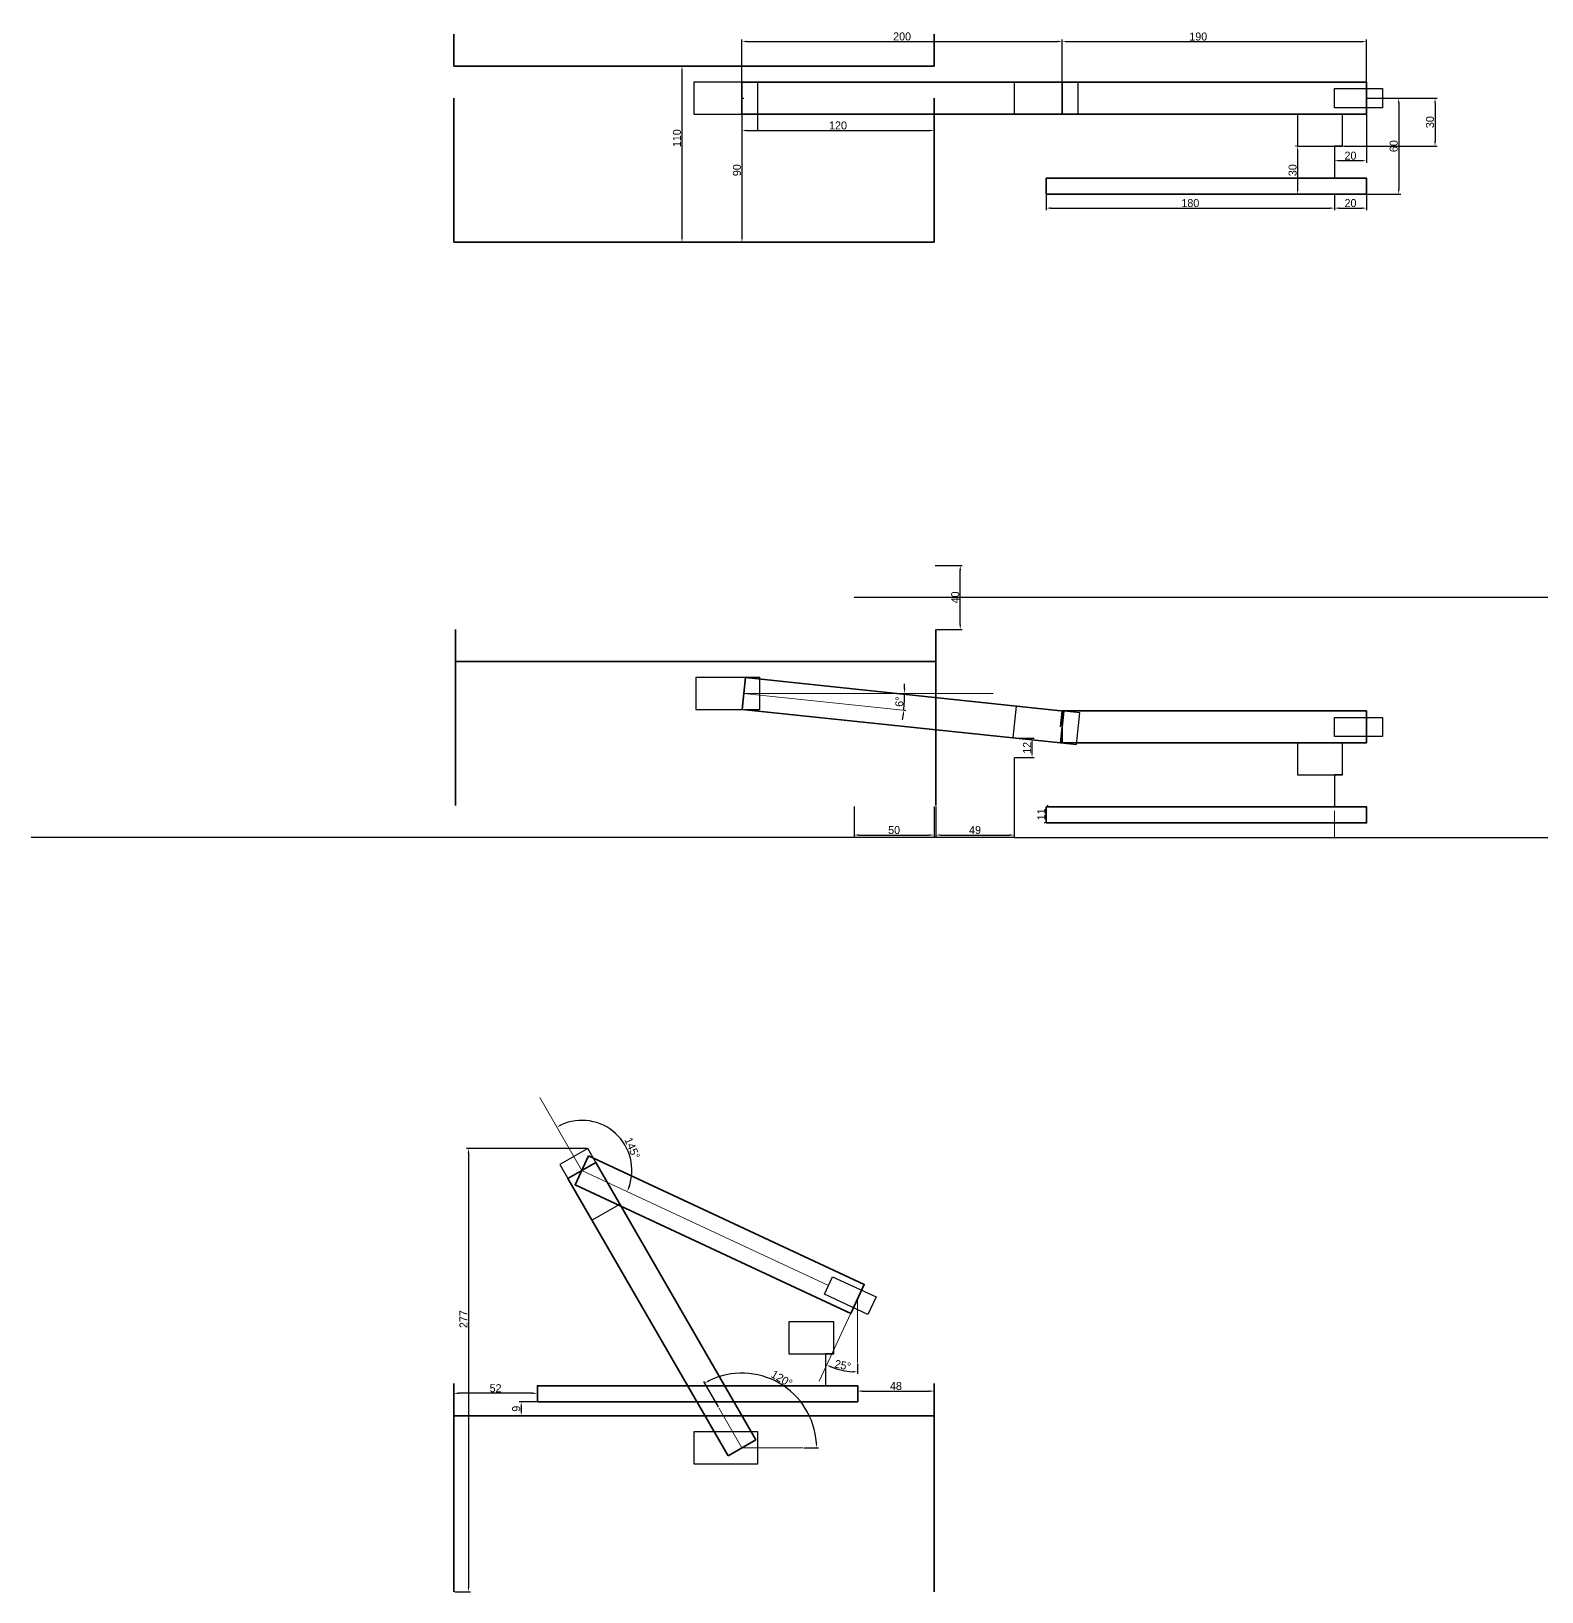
# Model space of a CAD drawing. Header units: millimetres. Extents: x 1146 to 3032, y -1371 to 748.
# Drawn here: x 1146 to 2089, y -395 to 580 of the extents above; entities that cross this region are included whole.
import ezdxf

# ---------------------------------------------------------------- set-up
doc = ezdxf.new("R2010")
doc.units = ezdxf.units.MM
doc.header["$LTSCALE"] = 3
for name, color, linetype, lineweight in [('Arm', 51, 'Continuous', 35), ('Dim', 7, 'Continuous', 18), ('Robot', 141, 'Continuous', 35), ('Servo Angles', 201, 'Continuous', 18), ('Servos', 91, 'Continuous', 30), ('Setup', 31, 'Continuous', 30), ('Tray', 211, 'Continuous', 35)]:
    doc.layers.add(name, color=color, linetype=linetype, lineweight=lineweight)
doc.dimstyles.new('Copy of ISO-25', dxfattribs={"dimtxt": 5, "dimasz": 3, "dimexe": 1.25, "dimexo": 0.625, "dimtad": 1, "dimdec": 0, "dimdsep": 46, "dimtxsty": 'Standard', "dimcen": 2.5, "dimadec": 0, "dimazin": 0, "dimtfac": 1, "dimtdec": 0, "dimtmove": 0, "dimatfit": 3, "dimfxl": 1, "dimfrac": 2, "dimarcsym": 0})

# ---------------------------------------------------------------- blocks, each defined once
blk = doc.blocks.new('*D3')
at = {"layer": 'Defpoints', "color": 0, "transparency": 16777216}
for p in [(1789.54, 573.33), (1589.54, 537.92), (1789.54, 537.92)]:
    blk.add_point(p, dxfattribs=at)
at = {"layer": 'Dim', "color": 0, "lineweight": -2, "transparency": 16777216}
for p, q in [((1589.54, 538.54), (1589.54, 574.58)), ((1592.54, 573.33), (1786.54, 573.33)), ((1789.54, 538.54), (1789.54, 574.58))]:
    blk.add_line(p, q, dxfattribs=at)
at = {"layer": 'Dim', "color": 0, "transparency": 16777216}
for points in [[(1592.54, 573.83), (1592.54, 572.83), (1589.54, 573.33)], [(1786.54, 573.83), (1786.54, 572.83), (1789.54, 573.33)]]:
    blk.add_solid(points, dxfattribs=at)
at = {"layer": 'Dim', "color": 0, "transparency": 16777216, "insert": (1689.54, 576.45), "char_height": 5, "attachment_point": 5}
blk.add_mtext('200', dxfattribs=at)
blk = doc.blocks.new('*D4')
at = {"layer": 'Defpoints', "color": 0, "transparency": 16777216}
for p in [(1979.49, 573.24), (1789.54, 537.92), (1979.49, 537.92)]:
    blk.add_point(p, dxfattribs=at)
at = {"layer": 'Dim', "color": 0, "lineweight": -2, "transparency": 16777216}
for p, q in [((1789.54, 538.54), (1789.54, 574.49)), ((1792.54, 573.24), (1976.49, 573.24)), ((1979.49, 538.54), (1979.49, 574.49))]:
    blk.add_line(p, q, dxfattribs=at)
at = {"layer": 'Dim', "color": 0, "transparency": 16777216}
for points in [[(1792.54, 573.74), (1792.54, 572.74), (1789.54, 573.24)], [(1976.49, 573.74), (1976.49, 572.74), (1979.49, 573.24)]]:
    blk.add_solid(points, dxfattribs=at)
at = {"layer": 'Dim', "color": 0, "transparency": 16777216, "insert": (1874.49, 576.37), "char_height": 5, "attachment_point": 5}
blk.add_mtext('190', dxfattribs=at)
blk = doc.blocks.new('*D5')
at = {"layer": 'Defpoints', "color": 0, "transparency": 16777216}
for p in [(1979.49, 537.92), (1979.54, 477.92), (1999.65, 477.92)]:
    blk.add_point(p, dxfattribs=at)
at = {"layer": 'Dim', "color": 0, "lineweight": -2, "transparency": 16777216}
for p, q in [((1980.11, 537.92), (2000.9, 537.92)), ((1999.65, 534.92), (1999.65, 480.92)), ((1980.17, 477.92), (2000.9, 477.92))]:
    blk.add_line(p, q, dxfattribs=at)
at = {"layer": 'Dim', "color": 0, "transparency": 16777216}
for points in [[(1999.15, 534.92), (2000.15, 534.92), (1999.65, 537.92)], [(1999.15, 480.92), (2000.15, 480.92), (1999.65, 477.92)]]:
    blk.add_solid(points, dxfattribs=at)
at = {"layer": 'Dim', "color": 0, "transparency": 16777216, "insert": (1996.53, 507.92), "char_height": 5, "attachment_point": 5, "rotation": 90}
blk.add_mtext('60', dxfattribs=at)
blk = doc.blocks.new('*D6')
at = {"layer": 'Defpoints', "color": 0, "transparency": 16777216}
for p in [(1979.49, 537.92), (1959.54, 507.92), (1959.54, 498.84)]:
    blk.add_point(p, dxfattribs=at)
at = {"layer": 'Dim', "color": 0, "lineweight": -2, "transparency": 16777216}
for p, q in [((1979.49, 537.29), (1979.49, 497.59)), ((1959.54, 507.29), (1959.54, 497.59)), ((1976.49, 498.84), (1962.54, 498.84))]:
    blk.add_line(p, q, dxfattribs=at)
at = {"layer": 'Dim', "color": 0, "transparency": 16777216}
for points in [[(1962.54, 499.34), (1962.54, 498.34), (1959.54, 498.84)], [(1976.49, 499.34), (1976.49, 498.34), (1979.49, 498.84)]]:
    blk.add_solid(points, dxfattribs=at)
at = {"layer": 'Dim', "color": 0, "transparency": 16777216, "insert": (1969.52, 501.97), "char_height": 5, "attachment_point": 5}
blk.add_mtext('20', dxfattribs=at)
blk = doc.blocks.new('*D7')
at = {"layer": 'Defpoints', "color": 0, "transparency": 16777216}
for p in [(1589.54, 537.92), (1589.54, 447.92), (1589.54, 447.92)]:
    blk.add_point(p, dxfattribs=at)
at = {"layer": 'Dim', "color": 0, "lineweight": -2, "transparency": 16777216}
for p, q in [((1590.17, 537.92), (1590.79, 537.92)), ((1589.54, 534.92), (1589.54, 450.92)), ((1590.17, 447.92), (1590.79, 447.92))]:
    blk.add_line(p, q, dxfattribs=at)
at = {"layer": 'Dim', "color": 0, "transparency": 16777216}
for points in [[(1589.04, 534.92), (1590.04, 534.92), (1589.54, 537.92)], [(1589.04, 450.92), (1590.04, 450.92), (1589.54, 447.92)]]:
    blk.add_solid(points, dxfattribs=at)
at = {"layer": 'Dim', "color": 0, "transparency": 16777216, "insert": (1586.42, 492.92), "char_height": 5, "attachment_point": 5, "rotation": 90}
blk.add_mtext('90', dxfattribs=at)
blk = doc.blocks.new('*D8')
at = {"layer": 'Defpoints', "color": 0, "transparency": 16777216}
for p in [(1536.73, 557.92), (1535.19, 447.92), (1552.08, 447.92)]:
    blk.add_point(p, dxfattribs=at)
at = {"layer": 'Dim', "color": 0, "lineweight": -2, "transparency": 16777216}
for p, q in [((1537.35, 557.92), (1553.33, 557.92)), ((1552.08, 554.92), (1552.08, 450.92)), ((1535.82, 447.92), (1553.33, 447.92))]:
    blk.add_line(p, q, dxfattribs=at)
at = {"layer": 'Dim', "color": 0, "transparency": 16777216}
for points in [[(1551.58, 554.92), (1552.58, 554.92), (1552.08, 557.92)], [(1551.58, 450.92), (1552.58, 450.92), (1552.08, 447.92)]]:
    blk.add_solid(points, dxfattribs=at)
at = {"layer": 'Dim', "color": 0, "transparency": 16777216, "insert": (1548.95, 512.92), "char_height": 5, "attachment_point": 5, "rotation": 90}
blk.add_mtext('110', dxfattribs=at)
blk = doc.blocks.new('*D9')
at = {"layer": 'Defpoints', "color": 0, "transparency": 16777216}
for p in [(1589.54, 517.92), (1709.54, 517.92), (1709.54, 517.71)]:
    blk.add_point(p, dxfattribs=at)
at = {"layer": 'Dim', "color": 0, "lineweight": -2, "transparency": 16777216}
for p, q in [((1589.54, 517.29), (1589.54, 516.46)), ((1592.54, 517.71), (1706.54, 517.71)), ((1709.54, 517.29), (1709.54, 516.46))]:
    blk.add_line(p, q, dxfattribs=at)
at = {"layer": 'Dim', "color": 0, "transparency": 16777216}
for points in [[(1592.54, 518.21), (1592.54, 517.21), (1589.54, 517.71)], [(1706.54, 518.21), (1706.54, 517.21), (1709.54, 517.71)]]:
    blk.add_solid(points, dxfattribs=at)
at = {"layer": 'Dim', "color": 0, "transparency": 16777216, "insert": (1649.54, 520.84), "char_height": 5, "attachment_point": 5}
blk.add_mtext('120', dxfattribs=at)
blk = doc.blocks.new('*D10')
at = {"layer": 'Defpoints', "color": 0, "transparency": 16777216}
for p in [(1760.81, 138.12), (1770.69, 138.12), (1759.54, 126.07)]:
    blk.add_point(p, dxfattribs=at)
at = {"layer": 'Dim', "color": 0, "lineweight": -2, "transparency": 16777216}
for p, q in [((1761.44, 138.12), (1771.94, 138.12)), ((1770.69, 129.07), (1770.69, 135.12)), ((1760.17, 126.07), (1771.94, 126.07))]:
    blk.add_line(p, q, dxfattribs=at)
at = {"layer": 'Dim', "color": 0, "transparency": 16777216}
for points in [[(1770.19, 135.12), (1771.19, 135.12), (1770.69, 138.12)], [(1770.19, 129.07), (1771.19, 129.07), (1770.69, 126.07)]]:
    blk.add_solid(points, dxfattribs=at)
at = {"layer": 'Dim', "color": 0, "transparency": 16777216, "insert": (1767.57, 132.1), "char_height": 5, "attachment_point": 5, "rotation": 90}
blk.add_mtext('12', dxfattribs=at)
blk = doc.blocks.new('*D11')
at = {"layer": 'Defpoints', "color": 0, "transparency": 16777216}
for p in [(1779.54, 96.07), (1779.54, 96.07), (1779.54, 85.16)]:
    blk.add_point(p, dxfattribs=at)
at = {"layer": 'Dim', "color": 0, "lineweight": -2, "transparency": 16777216}
for p, q in [((1779.54, 88.16), (1779.54, 93.07)), ((1780.17, 96.07), (1780.79, 96.07)), ((1778.92, 85.16), (1778.29, 85.16))]:
    blk.add_line(p, q, dxfattribs=at)
at = {"layer": 'Dim', "color": 0, "transparency": 16777216}
for points in [[(1779.04, 93.07), (1780.04, 93.07), (1779.54, 96.07)], [(1779.04, 88.16), (1780.04, 88.16), (1779.54, 85.16)]]:
    blk.add_solid(points, dxfattribs=at)
at = {"layer": 'Dim', "color": 0, "transparency": 16777216, "insert": (1776.42, 90.61), "char_height": 5, "attachment_point": 5, "rotation": 90}
blk.add_mtext('11', dxfattribs=at)
blk = doc.blocks.new('*D12')
at = {"layer": 'Defpoints', "color": 0, "transparency": 16777216}
for p in [(1779.54, 477.92), (1959.54, 477.92), (1959.54, 469.23)]:
    blk.add_point(p, dxfattribs=at)
at = {"layer": 'Dim', "color": 0, "lineweight": -2, "transparency": 16777216}
for p, q in [((1779.54, 477.29), (1779.54, 467.98)), ((1782.54, 469.23), (1956.54, 469.23)), ((1959.54, 477.29), (1959.54, 467.98))]:
    blk.add_line(p, q, dxfattribs=at)
at = {"layer": 'Dim', "color": 0, "transparency": 16777216}
for points in [[(1782.54, 469.73), (1782.54, 468.73), (1779.54, 469.23)], [(1956.54, 469.73), (1956.54, 468.73), (1959.54, 469.23)]]:
    blk.add_solid(points, dxfattribs=at)
at = {"layer": 'Dim', "color": 0, "transparency": 16777216, "insert": (1869.54, 472.36), "char_height": 5, "attachment_point": 5}
blk.add_mtext('180', dxfattribs=at)
blk = doc.blocks.new('*D13')
at = {"layer": 'Defpoints', "color": 0, "transparency": 16777216}
for p in [(1959.54, 477.92), (1979.54, 477.92), (1979.54, 469.23)]:
    blk.add_point(p, dxfattribs=at)
at = {"layer": 'Dim', "color": 0, "lineweight": -2, "transparency": 16777216}
for p, q in [((1959.54, 477.29), (1959.54, 467.98)), ((1962.54, 469.23), (1976.54, 469.23)), ((1979.54, 477.29), (1979.54, 467.98))]:
    blk.add_line(p, q, dxfattribs=at)
at = {"layer": 'Dim', "color": 0, "transparency": 16777216}
for points in [[(1962.54, 469.73), (1962.54, 468.73), (1959.54, 469.23)], [(1976.54, 469.73), (1976.54, 468.73), (1979.54, 469.23)]]:
    blk.add_solid(points, dxfattribs=at)
at = {"layer": 'Dim', "color": 0, "transparency": 16777216, "insert": (1969.54, 472.36), "char_height": 5, "attachment_point": 5}
blk.add_mtext('20', dxfattribs=at)
blk = doc.blocks.new('*D14')
at = {"layer": 'Defpoints', "color": 0, "transparency": 16777216}
for p in [(1659.54, 96.07), (1709.54, 96.07), (1709.54, 77.63)]:
    blk.add_point(p, dxfattribs=at)
at = {"layer": 'Dim', "color": 0, "lineweight": -2, "transparency": 16777216}
for p, q in [((1659.54, 95.44), (1659.54, 76.38)), ((1709.54, 95.44), (1709.54, 76.38)), ((1662.54, 77.63), (1706.54, 77.63))]:
    blk.add_line(p, q, dxfattribs=at)
at = {"layer": 'Dim', "color": 0, "transparency": 16777216}
for points in [[(1662.54, 78.13), (1662.54, 77.13), (1659.54, 77.63)], [(1706.54, 78.13), (1706.54, 77.13), (1709.54, 77.63)]]:
    blk.add_solid(points, dxfattribs=at)
at = {"layer": 'Dim', "color": 0, "transparency": 16777216, "insert": (1684.54, 80.76), "char_height": 5, "attachment_point": 5}
blk.add_mtext('50', dxfattribs=at)
blk = doc.blocks.new('*D15')
at = {"layer": 'Defpoints', "color": 0, "transparency": 16777216}
for p in [(1710.64, 96.07), (1759.54, 96.07), (1759.54, 77.63)]:
    blk.add_point(p, dxfattribs=at)
at = {"layer": 'Dim', "color": 0, "lineweight": -2, "transparency": 16777216}
for p, q in [((1710.64, 95.44), (1710.64, 76.38)), ((1759.54, 95.44), (1759.54, 76.38)), ((1713.64, 77.63), (1756.54, 77.63))]:
    blk.add_line(p, q, dxfattribs=at)
at = {"layer": 'Dim', "color": 0, "transparency": 16777216}
for points in [[(1713.64, 78.13), (1713.64, 77.13), (1710.64, 77.63)], [(1756.54, 78.13), (1756.54, 77.13), (1759.54, 77.63)]]:
    blk.add_solid(points, dxfattribs=at)
at = {"layer": 'Dim', "color": 0, "transparency": 16777216, "insert": (1735.09, 80.76), "char_height": 5, "attachment_point": 5}
blk.add_mtext('49', dxfattribs=at)
blk = doc.blocks.new('*D16')
at = {"layer": 'Defpoints', "color": 0, "transparency": 16777216}
for p in [(1709.54, 246.07), (1725.84, 246.07), (1710.64, 206.07)]:
    blk.add_point(p, dxfattribs=at)
at = {"layer": 'Dim', "color": 0, "lineweight": -2, "transparency": 16777216}
for p, q in [((1710.17, 246.07), (1727.09, 246.07)), ((1725.84, 209.07), (1725.84, 243.07)), ((1711.26, 206.07), (1727.09, 206.07))]:
    blk.add_line(p, q, dxfattribs=at)
at = {"layer": 'Dim', "color": 0, "transparency": 16777216}
for points in [[(1725.34, 243.07), (1726.34, 243.07), (1725.84, 246.07)], [(1725.34, 209.07), (1726.34, 209.07), (1725.84, 206.07)]]:
    blk.add_solid(points, dxfattribs=at)
at = {"layer": 'Dim', "color": 0, "transparency": 16777216, "insert": (1722.72, 226.07), "char_height": 5, "attachment_point": 5, "rotation": 90}
blk.add_mtext('40', dxfattribs=at)
blk = doc.blocks.new('*D17')
at = {"layer": 'Defpoints', "color": 0, "transparency": 16777216}
for p in [(1493.2, -118.18), (1409.54, -395.05), (1418.76, -395.05)]:
    blk.add_point(p, dxfattribs=at)
at = {"layer": 'Dim', "color": 0, "lineweight": -2, "transparency": 16777216}
for p, q in [((1492.58, -118.18), (1417.51, -118.18)), ((1418.76, -121.18), (1418.76, -392.05)), ((1410.17, -395.05), (1420.01, -395.05))]:
    blk.add_line(p, q, dxfattribs=at)
at = {"layer": 'Dim', "color": 0, "transparency": 16777216}
for points in [[(1418.26, -121.18), (1419.26, -121.18), (1418.76, -118.18)], [(1418.26, -392.05), (1419.26, -392.05), (1418.76, -395.05)]]:
    blk.add_solid(points, dxfattribs=at)
at = {"layer": 'Dim', "color": 0, "transparency": 16777216, "insert": (1415.64, -224.76), "char_height": 5, "attachment_point": 5, "rotation": 90}
blk.add_mtext('277', dxfattribs=at)
blk = doc.blocks.new('*D18')
at = {"layer": 'Defpoints', "color": 0, "transparency": 16777216}
for p in [(1461.81, -276.35), (1451.69, -285.05), (1461.81, -285.05)]:
    blk.add_point(p, dxfattribs=at)
at = {"layer": 'Dim', "color": 0, "lineweight": -2, "transparency": 16777216}
for p, q in [((1461.18, -276.35), (1450.44, -276.35)), ((1451.69, -279.35), (1451.69, -282.05)), ((1461.18, -285.05), (1450.44, -285.05))]:
    blk.add_line(p, q, dxfattribs=at)
at = {"layer": 'Dim', "color": 0, "transparency": 16777216}
for points in [[(1451.19, -279.35), (1452.19, -279.35), (1451.69, -276.35)], [(1451.19, -282.05), (1452.19, -282.05), (1451.69, -285.05)]]:
    blk.add_solid(points, dxfattribs=at)
at = {"layer": 'Dim', "color": 0, "transparency": 16777216, "insert": (1448.57, -280.7), "char_height": 5, "attachment_point": 5, "rotation": 90}
blk.add_mtext('9', dxfattribs=at)
blk = doc.blocks.new('*D19')
at = {"layer": 'Defpoints', "color": 0, "transparency": 16777216}
for p in [(1709.54, -269.69), (1661.81, -276.21), (1709.54, -276.21)]:
    blk.add_point(p, dxfattribs=at)
at = {"layer": 'Dim', "color": 0, "lineweight": -2, "transparency": 16777216}
for p, q in [((1661.81, -275.59), (1661.81, -268.44)), ((1664.81, -269.69), (1706.54, -269.69)), ((1709.54, -275.59), (1709.54, -268.44))]:
    blk.add_line(p, q, dxfattribs=at)
at = {"layer": 'Dim', "color": 0, "transparency": 16777216}
for points in [[(1664.81, -269.19), (1664.81, -270.19), (1661.81, -269.69)], [(1706.54, -269.19), (1706.54, -270.19), (1709.54, -269.69)]]:
    blk.add_solid(points, dxfattribs=at)
at = {"layer": 'Dim', "color": 0, "transparency": 16777216, "insert": (1685.68, -266.56), "char_height": 5, "attachment_point": 5}
blk.add_mtext('48', dxfattribs=at)
blk = doc.blocks.new('*D20')
at = {"layer": 'Defpoints', "color": 0, "transparency": 16777216}
for p in [(1409.54, -266.35), (1409.54, -271.06), (1461.81, -266.35)]:
    blk.add_point(p, dxfattribs=at)
at = {"layer": 'Dim', "color": 0, "lineweight": -2, "transparency": 16777216}
for p, q in [((1409.54, -266.97), (1409.54, -272.31)), ((1458.81, -271.06), (1412.54, -271.06)), ((1461.81, -266.97), (1461.81, -272.31))]:
    blk.add_line(p, q, dxfattribs=at)
at = {"layer": 'Dim', "color": 0, "transparency": 16777216}
for points in [[(1412.54, -270.56), (1412.54, -271.56), (1409.54, -271.06)], [(1458.81, -270.56), (1458.81, -271.56), (1461.81, -271.06)]]:
    blk.add_solid(points, dxfattribs=at)
at = {"layer": 'Dim', "color": 0, "transparency": 16777216, "insert": (1435.68, -267.93), "char_height": 5, "attachment_point": 5}
blk.add_mtext('52', dxfattribs=at)
blk = doc.blocks.new('*D25')
at = {"layer": 'Defpoints', "color": 0, "transparency": 16777216}
for p in [(1661.69, -212.12), (1661.69, -212.12), (1661.69, -251.76), (1648.62, -255.78), (1637.69, -263.58)]:
    blk.add_point(p, dxfattribs=at)
at = {"layer": 'Servo Angles', "color": 0, "lineweight": -2, "transparency": 16777216}
blk.add_line((1661.69, -252.39), (1661.69, -258.94), dxfattribs=at)
blk.add_arc((1661.69, -212.12), 45.57, 248.77241, 266.22759, dxfattribs=at)
at = {"layer": 'Servo Angles', "color": 0, "transparency": 16777216}
for points in [[(1645, -255.06), (1645.39, -254.14), (1642.43, -253.42)], [(1658.71, -257.09), (1658.68, -258.09), (1661.69, -257.69)]]:
    blk.add_solid(points, dxfattribs=at)
at = {"layer": 'Servo Angles', "color": 0, "transparency": 16777216, "insert": (1652.51, -253.56), "char_height": 5, "attachment_point": 5, "rotation": 347.5}
blk.add_mtext('25°', dxfattribs=at)
blk = doc.blocks.new('*D26')
at = {"layer": 'Defpoints', "color": 0, "transparency": 16777216}
for p in [(1463.31, -86.4), (1499.38, -102.17), (1489.54, -131.84), (1489.54, -131.84), (1643.57, -203.67)]:
    blk.add_point(p, dxfattribs=at)
at = {"layer": 'Servo Angles', "color": 0, "lineweight": -2, "transparency": 16777216}
blk.add_arc((1489.54, -131.84), 31.26, 340.50007, 114.49993, dxfattribs=at)
at = {"layer": 'Servo Angles', "color": 0, "transparency": 16777216}
for points in [[(1476.81, -103.84), (1476.35, -102.95), (1473.91, -104.77)], [(1519.48, -142.47), (1518.55, -142.09), (1517.88, -145.06)]]:
    blk.add_solid(points, dxfattribs=at)
at = {"layer": 'Servo Angles', "color": 0, "transparency": 16777216, "insert": (1521.02, -118), "char_height": 5, "attachment_point": 5, "rotation": 293.7464}
blk.add_mtext('145°', dxfattribs=at)
blk = doc.blocks.new('*D27')
at = {"layer": 'Defpoints', "color": 0, "transparency": 16777216}
for p in [(1575.11, -280.05), (1625.23, -275.11), (1589.54, -305.05), (1589.54, -305.05), (1627.63, -305.05)]:
    blk.add_point(p, dxfattribs=at)
at = {"layer": 'Servo Angles', "color": 0, "lineweight": -2, "transparency": 16777216}
for p, q in [((1574.8, -279.51), (1565.63, -263.63)), ((1628.26, -305.05), (1637.37, -305.05))]:
    blk.add_line(p, q, dxfattribs=at)
blk.add_arc((1589.54, -305.05), 46.58, 3.69077, 116.30923, dxfattribs=at)
at = {"layer": 'Servo Angles', "color": 0, "transparency": 16777216}
for points in [[(1569.13, -263.74), (1568.66, -262.85), (1566.25, -264.71)], [(1636.53, -302.04), (1635.53, -302.07), (1636.12, -305.05)]]:
    blk.add_solid(points, dxfattribs=at)
at = {"layer": 'Servo Angles', "color": 0, "transparency": 16777216, "insert": (1614.4, -262), "char_height": 5, "attachment_point": 5, "rotation": 330}
blk.add_mtext('120°', dxfattribs=at)
blk = doc.blocks.new('*D39')
at = {"layer": 'Defpoints', "color": 0, "transparency": 16777216}
for p in [(1936.54, 507.92), (1936.54, 477.92), (1936.54, 477.92)]:
    blk.add_point(p, dxfattribs=at)
at = {"layer": 'Dim', "color": 0, "lineweight": -2, "transparency": 16777216}
for p, q in [((1935.92, 507.92), (1935.29, 507.92)), ((1936.54, 504.92), (1936.54, 480.92)), ((1935.92, 477.92), (1935.29, 477.92))]:
    blk.add_line(p, q, dxfattribs=at)
at = {"layer": 'Dim', "color": 0, "transparency": 16777216}
for points in [[(1936.04, 504.92), (1937.04, 504.92), (1936.54, 507.92)], [(1936.04, 480.92), (1937.04, 480.92), (1936.54, 477.92)]]:
    blk.add_solid(points, dxfattribs=at)
at = {"layer": 'Dim', "color": 0, "transparency": 16777216, "insert": (1933.42, 492.92), "char_height": 5, "attachment_point": 5, "rotation": 90}
blk.add_mtext('30', dxfattribs=at)
blk = doc.blocks.new('*D40')
at = {"layer": 'Defpoints', "color": 0, "transparency": 16777216}
for p in [(1989.49, 537.92), (1964.54, 507.92), (2022.33, 507.92)]:
    blk.add_point(p, dxfattribs=at)
at = {"layer": 'Dim', "color": 0, "lineweight": -2, "transparency": 16777216}
for p, q in [((1990.11, 537.92), (2023.58, 537.92)), ((2022.33, 534.92), (2022.33, 510.92)), ((1965.17, 507.92), (2023.58, 507.92))]:
    blk.add_line(p, q, dxfattribs=at)
at = {"layer": 'Dim', "color": 0, "transparency": 16777216}
for points in [[(2021.83, 534.92), (2022.83, 534.92), (2022.33, 537.92)], [(2021.83, 510.92), (2022.83, 510.92), (2022.33, 507.92)]]:
    blk.add_solid(points, dxfattribs=at)
at = {"layer": 'Dim', "color": 0, "transparency": 16777216, "insert": (2019.21, 522.92), "char_height": 5, "attachment_point": 5, "rotation": 90}
blk.add_mtext('30', dxfattribs=at)
blk = doc.blocks.new('*D48')
at = {"layer": 'Defpoints', "color": 0, "transparency": 16777216}
for p in [(1590.64, 166.07), (1590.64, 166.07), (1746.43, 166.07), (1690.89, 159.06), (1690.09, 155.61)]:
    blk.add_point(p, dxfattribs=at)
at = {"layer": 'Servo Angles', "color": 0, "lineweight": -2, "transparency": 16777216}
blk.add_line((1690.71, 155.55), (1691.83, 155.43), dxfattribs=at)
for start, end in [(354, 0), (1.71041, 3.42081), (350.57919, 352.28959)]:
    blk.add_arc((1590.64, 166.07), 100.5, start, end, dxfattribs=at)
at = {"layer": 'Servo Angles', "color": 0, "transparency": 16777216}
for points in [[(1691.59, 169.07), (1690.59, 169.06), (1691.14, 166.07)], [(1689.73, 152.64), (1690.73, 152.52), (1690.59, 155.56)]]:
    blk.add_solid(points, dxfattribs=at)
at = {"layer": 'Servo Angles', "color": 0, "transparency": 16777216, "insert": (1687.88, 160.97), "char_height": 5, "attachment_point": 5, "rotation": 87}
blk.add_mtext('6°', dxfattribs=at)

msp = doc.modelspace()

# ---------------------------------------------------------------- linework, layer by layer
at = {"layer": 'Arm'}
for p, q in [((1964.54, 507.92), (1959.54, 507.92)), ((1964.54, 115.16), (1959.54, 115.16)), ((1646.81, -246.35), (1641.81, -246.35))]:
    msp.add_line(p, q, dxfattribs=at)
for points in [[(1589.54, 547.92), (1789.54, 547.92), (1789.54, 527.92), (1589.54, 527.92)], [(1789.54, 547.92), (1979.49, 547.92), (1979.49, 527.92), (1789.54, 527.92)], [(1779.54, 477.92), (1779.54, 487.92), (1979.54, 487.92), (1979.54, 477.92), (1959.54, 477.92)], [(1591.68, 176.01), (1790.59, 155.11), (1788.5, 135.21), (1589.59, 156.12)], [(1789.54, 155.16), (1979.49, 155.16), (1979.49, 135.16), (1789.54, 135.16)], [(1779.54, 85.16), (1779.54, 95.16), (1979.54, 95.16), (1979.54, 85.16), (1959.54, 85.16)], [(1493.77, -122.78), (1665.92, -203.06), (1657.47, -221.18), (1485.32, -140.91)], [(1580.88, -310.05), (1480.88, -136.84), (1498.2, -126.84), (1598.2, -300.05)], [(1461.81, -276.35), (1461.81, -266.35), (1661.81, -266.35), (1661.81, -276.35), (1641.81, -276.35)]]:
    msp.add_lwpolyline(points, close=True, dxfattribs=at)
at = {"layer": 'Dim'}
for p, q in [((1959.54, 76.07), (1959.54, 92.85)), ((1669.85, -215.92), (1669.85, -215.92))]:
    msp.add_line(p, q, dxfattribs=at)
at = {"layer": 'Robot'}
for p, q in [((1709.54, 557.92), (1409.54, 557.92)), ((1409.54, 537.92), (1409.54, 447.92)), ((1709.54, 447.92), (1709.54, 537.92)), ((1409.54, 447.92), (1709.54, 447.92)), ((1710.64, 186.07), (1410.64, 186.07)), ((1410.64, 186.07), (1410.64, 96.07)), ((1710.64, 96.07), (1710.64, 186.07)), ((1709.54, -285.05), (1409.54, -285.05)), ((1409.54, -285.05), (1409.54, -395.05)), ((1709.54, -395.05), (1709.54, -285.05))]:
    msp.add_line(p, q, dxfattribs=at)
at = {"layer": 'Servo Angles'}
for p, q in [((1590.64, 166.07), (1746.43, 166.07)), ((1590.64, 166.07), (1690.09, 155.61)), ((1489.54, -131.84), (1463.31, -86.4)), ((1489.54, -131.84), (1643.57, -203.67)), ((1661.69, -212.12), (1637.69, -263.58)), ((1661.69, -212.12), (1661.69, -251.76)), ((1589.54, -305.05), (1575.11, -280.05)), ((1589.54, -305.05), (1627.63, -305.05))]:
    msp.add_line(p, q, dxfattribs=at)
at = {"layer": 'Servos'}
for p, q in [((1789.54, 537.92), (1789.54, 547.92)), ((1599.54, 517.92), (1599.54, 527.92)), ((1959.54, 507.92), (1959.54, 487.92)), ((1600.64, 166.07), (1600.64, 176.07)), ((1788.45, 145.16), (1789.49, 155.11)), ((1959.54, 115.16), (1959.54, 95.16)), ((1489.54, -131.84), (1480.88, -136.84)), ((1641.81, -246.35), (1641.81, -266.35)), ((1599.54, -305.05), (1599.54, -295.05))]:
    msp.add_line(p, q, dxfattribs=at)
for points in [[(1559.54, 527.92), (1599.54, 527.92), (1599.54, 547.92), (1559.54, 547.92)], [(1759.54, 527.92), (1799.54, 527.92), (1799.54, 547.92), (1759.54, 547.92)], [(1959.49, 543.92), (1989.49, 543.92), (1989.49, 531.92), (1959.49, 531.92)], [(1936.54, 507.92), (1964.54, 507.92), (1964.54, 527.92), (1936.54, 527.92)], [(1560.64, 156.07), (1600.64, 156.07), (1600.64, 176.07), (1560.64, 176.07)], [(1758.66, 138.35), (1798.44, 134.17), (1800.53, 154.06), (1760.75, 158.24)], [(1959.49, 151.16), (1989.49, 151.16), (1989.49, 139.16), (1959.49, 139.16)], [(1936.54, 115.16), (1964.54, 115.16), (1964.54, 135.16), (1936.54, 135.16)], [(1513.2, -152.83), (1493.2, -118.18), (1475.88, -128.18), (1495.88, -162.83)], [(1646.1, -198.23), (1673.29, -210.91), (1668.22, -221.78), (1641.03, -209.1)], [(1618.81, -246.35), (1646.81, -246.35), (1646.81, -226.35), (1618.81, -226.35)], [(1559.54, -315.05), (1599.54, -315.05), (1599.54, -295.05), (1559.54, -295.05)]]:
    msp.add_lwpolyline(points, close=True, dxfattribs=at)
at = {"layer": 'Setup'}
for p, q in [((1759.54, 126.07), (1759.54, 76.07)), ((1759.54, 76.07), (1145.72, 76.07))]:
    msp.add_line(p, q, dxfattribs=at)
msp.add_lwpolyline([(1759.54, 76.07), (1959.54, 76.07), (2159.54, 76.07), (2459.54, 76.07), (2459.54, 226.07), (1659.54, 226.07)], dxfattribs=at)
at = {"layer": 'Tray'}
for p, q in [((1409.54, 557.92), (1409.54, 577.92)), ((1709.54, 557.92), (1709.54, 577.92)), ((1409.54, 557.92), (1709.54, 557.92)), ((1410.64, 186.07), (1410.64, 206.07)), ((1710.64, 186.07), (1710.64, 206.07)), ((1410.64, 186.07), (1710.64, 186.07)), ((1409.54, -285.05), (1409.54, -265.05)), ((1709.54, -285.05), (1709.54, -265.05)), ((1409.54, -285.05), (1709.54, -285.05))]:
    msp.add_line(p, q, dxfattribs=at)

# ---------------------------------------------------------------- dimensions: what is measured, and where the dimension line sits
at = {"layer": 'Dim'}
for base, p1, p2, picture, middle in [((1789.54, 573.33), (1589.54, 537.92), (1789.54, 537.92), '*D3', (1689.54, 573.33)), ((1979.49, 573.24), (1789.54, 537.92), (1979.49, 537.92), '*D4', (1874.49, 573.24))]:
    dim = msp.add_linear_dim(base=base, p1=p1, p2=p2, dimstyle='Copy of ISO-25', dxfattribs=at)
    dim.commit()
    dim.dimension.update_dxf_attribs({"geometry": picture, "text_midpoint": middle, "dimtype": 160})
for base, p1, p2, picture, middle in [((1552.08, 447.92), (1536.73, 557.92), (1535.19, 447.92), '*D8', (1552.08, 512.92)), ((1999.65, 477.92), (1979.49, 537.92), (1979.54, 477.92), '*D5', (1999.65, 507.92)), ((1418.76, -395.05), (1493.2, -118.18), (1409.54, -395.05), '*D17', (1418.76, -224.76))]:
    dim = msp.add_linear_dim(base=base, p1=p1, p2=p2, angle=90, dimstyle='Copy of ISO-25', dxfattribs=at)
    dim.commit()
    dim.dimension.update_dxf_attribs({"geometry": picture, "text_midpoint": middle, "dimtype": 160})
for base, p1, p2, picture, middle in [((1589.54, 447.92), (1589.54, 537.92), (1589.54, 447.92), '*D7', (1586.42, 492.92)), ((2022.33, 507.92), (1989.49, 537.92), (1964.54, 507.92), '*D40', (2019.21, 522.92)), ((1936.54, 477.92), (1936.54, 507.92), (1936.54, 477.92), '*D39', (1933.42, 492.92)), ((1725.84, 246.07), (1710.64, 206.07), (1709.54, 246.07), '*D16', (1722.72, 226.07)), ((1770.69, 138.12), (1759.54, 126.07), (1760.81, 138.12), '*D10', (1767.57, 132.1)), ((1779.54, 96.07), (1779.54, 85.16), (1779.54, 96.07), '*D11', (1776.42, 90.61)), ((1451.69, -285.05), (1461.81, -276.35), (1461.81, -285.05), '*D18', (1448.57, -280.7))]:
    dim = msp.add_linear_dim(base=base, p1=p1, p2=p2, angle=90, dimstyle='Copy of ISO-25', dxfattribs=at)
    dim.commit()
    dim.dimension.update_dxf_attribs({"geometry": picture, "text_midpoint": middle})
for base, p1, p2, picture, middle in [((1959.54, 498.84), (1979.49, 537.92), (1959.54, 507.92), '*D6', (1969.52, 501.97)), ((1709.54, 517.71), (1589.54, 517.92), (1709.54, 517.92), '*D9', (1649.54, 520.84)), ((1959.54, 469.23), (1779.54, 477.92), (1959.54, 477.92), '*D12', (1869.54, 472.36)), ((1979.54, 469.23), (1959.54, 477.92), (1979.54, 477.92), '*D13', (1969.54, 472.36)), ((1709.54, 77.63), (1659.54, 96.07), (1709.54, 96.07), '*D14', (1684.54, 80.76)), ((1759.54, 77.63), (1710.64, 96.07), (1759.54, 96.07), '*D15', (1735.09, 80.76)), ((1409.54, -271.06), (1461.81, -266.35), (1409.54, -266.35), '*D20', (1435.68, -267.93)), ((1709.54, -269.69), (1661.81, -276.21), (1709.54, -276.21), '*D19', (1685.68, -266.56))]:
    dim = msp.add_linear_dim(base=base, p1=p1, p2=p2, dimstyle='Copy of ISO-25', dxfattribs=at)
    dim.commit()
    dim.dimension.update_dxf_attribs({"geometry": picture, "text_midpoint": middle})
at = {"layer": 'Servo Angles'}
for base, line1, line2, picture, middle in [((1690.89, 159.06), ((1590.64, 166.07), (1746.43, 166.07)), ((1590.64, 166.07), (1690.09, 155.61)), '*D48', (1687.88, 160.97)), ((1648.62, -255.78), ((1661.69, -212.12), (1661.69, -251.76)), ((1661.69, -212.12), (1637.69, -263.58)), '*D25', (1652.51, -253.56)), ((1625.23, -275.11), ((1589.54, -305.05), (1575.11, -280.05)), ((1589.54, -305.05), (1627.63, -305.05)), '*D27', (1614.4, -262))]:
    dim = msp.add_angular_dim_2l(base=base, line1=line1, line2=line2, dimstyle='Copy of ISO-25', dxfattribs=at)
    dim.commit()
    dim.dimension.update_dxf_attribs({"geometry": picture, "text_midpoint": middle})
dim = msp.add_angular_dim_2l(base=(1499.38, -102.17), line1=((1489.54, -131.84), (1643.57, -203.67)), line2=((1489.54, -131.84), (1463.31, -86.4)), dimstyle='Copy of ISO-25', dxfattribs=at)
dim.commit()
dim.dimension.update_dxf_attribs({"geometry": '*D26', "text_midpoint": (1518.16, -119.25), "dimtype": 162})

doc.saveas('drawing.dxf')
